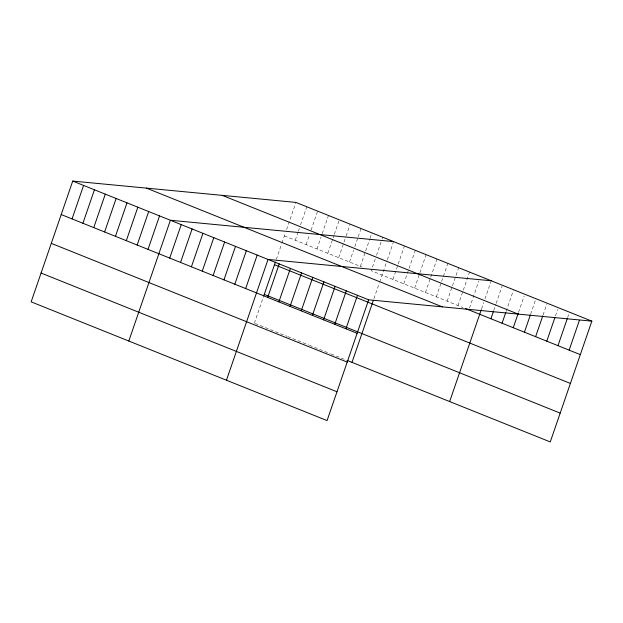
<?xml version="1.0" encoding="UTF-8"?>
<svg xmlns="http://www.w3.org/2000/svg" width="623" height="623" viewBox="0 0 623 623"><rect width="100%" height="100%" fill="white"/><g stroke="black" fill="none" stroke-linecap="round" stroke-linejoin="round"><path stroke-width="0.47" stroke-dasharray="3.12 2.34" d="M254.348 323.189L263.365 297M276.293 259.464L281.705 243.749M282.001 242.877L285.342 233.181M286.588 229.56L295.933 202.413M295.255 240.244L298.059 232.106M298.37 231.195L299.313 228.485M300.559 224.864L306.789 206.766M306.111 244.598L309.226 235.549M311.095 230.121L317.637 211.119M316.959 248.951L321.009 237.192M322.255 233.57L328.485 215.472M327.807 253.312L332.791 238.827M333.103 237.924L334.037 235.214M334.349 234.303L339.34 219.826M338.663 257.665L345.827 236.849M346.139 235.946L350.188 224.179M349.511 262.018L353.56 250.251M354.806 246.63L357.921 237.581M358.233 236.678L361.036 228.532M360.359 266.371L369.704 239.224M370.015 238.321L371.884 232.885M375.256 258.958L371.207 270.725L463.021 307.56M376.51 255.337L381.806 239.956M382.117 239.053L382.74 237.238M373.94 298.651L379.352 282.935M379.656 282.063L387.047 260.601M387.358 259.69L393.588 241.599M392.911 279.431L404.436 245.953M403.759 283.784L408.743 269.307M409.054 268.404L415.292 250.306M414.606 288.138L419.598 273.661M419.91 272.757L426.14 254.659M425.462 292.491L430.446 278.014M430.758 277.11L436.988 259.012M436.31 296.844L441.294 282.367M441.606 281.464L447.836 263.365M447.158 301.197L458.692 267.719M458.014 305.55L462.998 291.073M463.31 290.17L469.54 272.072M469.485 308.097L478.83 280.95M481.579 308.829L483.76 302.498M485.005 298.876L490.924 281.682M493.696 310.597L495.877 304.265M496.188 303.362L502.107 286.167M506.117 311.469L513.282 290.653M518.546 312.333L524.153 296.042M530.656 314.101L535.64 299.624M543.085 314.965L546.823 304.11M555.506 315.838L557.686 309.499M567.623 317.605L568.869 313.984M284.407 235.891L362.025 267.041M255.181 323.524L286.899 336.256M287.733 336.591L308.603 344.963M309.436 345.298L330.299 353.669M331.132 354.004L345.321 359.697"/><path stroke-width="0.93" d="M591.85 321.149L295.933 202.413L72.735 181.075L31.15 301.851L327.067 420.587L368.652 299.811L591.85 321.149L550.265 441.925L346.995 360.367M72.058 218.907L83.591 185.428M82.914 223.26L94.439 189.781M93.762 227.613L105.287 194.135M104.609 231.966L116.135 198.488M115.457 236.319L126.991 202.841M126.313 240.673L137.839 207.194M137.161 245.026L148.687 211.547M148.009 249.379L159.543 215.901M128.805 341.038L170.391 220.254L393.588 241.599M169.713 258.093L181.238 224.607M180.561 262.447L192.086 228.96M191.409 266.8L202.942 233.314M202.265 271.153L213.79 237.667M213.113 275.506L224.638 242.02M223.961 279.859L235.494 246.373M234.809 284.213L246.342 250.734M245.664 288.566L257.19 255.087M226.453 380.217L268.038 259.441L491.236 280.778M263.669 296.127L275.389 262.081M267.688 297.405L279.221 263.926M278.87 301.89L290.396 268.412M290.045 306.376L301.579 272.897M301.228 310.861L312.754 277.383M312.403 315.347L323.937 281.869M323.586 319.833L335.112 286.354M334.761 324.318L346.295 290.84M345.944 328.804L357.47 295.325M352.003 362.376L373.341 300.395M449.65 401.555L481.268 309.732M490.893 318.742L493.385 311.508M502.068 323.228L505.806 312.372M513.251 327.714L518.235 313.237M524.426 332.199L530.344 315.004M535.609 336.685L542.773 315.877M546.784 341.17L554.883 317.644M557.967 345.656L567.312 318.509M569.142 350.142L579.421 320.284M222.279 195.373L518.196 314.109M465.521 308.564L580.325 354.627M146.389 188.115L442.307 306.851M72.735 181.075L368.652 299.811M274.486 264.705L570.403 383.433M264.269 294.383L560.178 413.119M61.21 214.553L357.119 333.289M51.288 243.359L347.206 362.095M41.071 273.045L336.981 391.781"/></g></svg>
